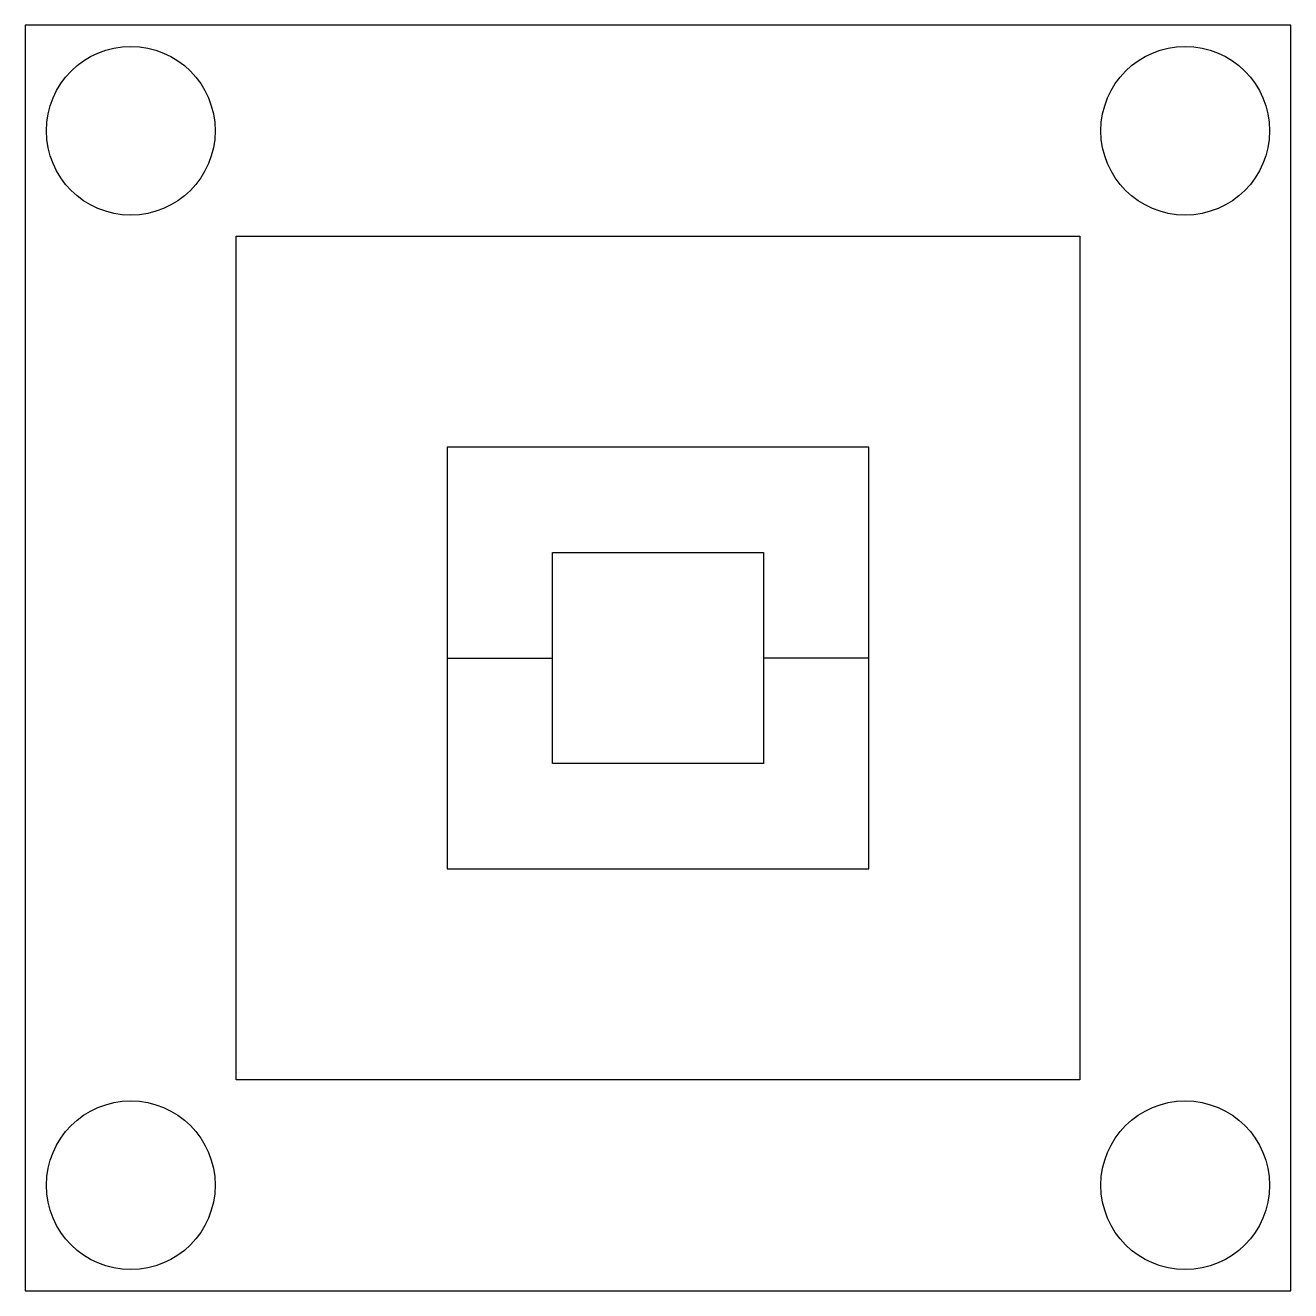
# Model space of a CAD drawing. Header units: inches. Extents: x 1.5 to 2.25, y 1.5 to 2.25.
import ezdxf

# ---------------------------------------------------------------- set-up
doc = ezdxf.new("R2010")
doc.units = ezdxf.units.IN
doc.header["$MEASUREMENT"] = 0

msp = doc.modelspace()

# ---------------------------------------------------------------- linework, layer by layer
for p, q in [((2.25, 1.875), (2.25, 2.25)), ((1.625, 1.875), (1.625, 2.125)), ((1.8125, 1.875), (1.8125, 1.9375)), ((1.75, 1.875), (1.8125, 1.875)), ((2, 1.875), (1.9375, 1.875)), ((1.9375, 1.875), (1.9375, 1.8125))]:
    msp.add_line(p, q)
for points in [[(2.25, 2.25), (1.5, 2.25), (1.5, 1.5), (2.25, 1.5)], [(1.625, 2.125), (2.125, 2.125), (2.125, 1.625), (1.625, 1.625)], [(2, 2), (1.75, 2), (1.75, 1.75), (2, 1.75)], [(1.9375, 1.8125), (1.8125, 1.8125), (1.8125, 1.9375), (1.9375, 1.9375)]]:
    msp.add_lwpolyline(points, close=True)
for centre in [(1.5625, 2.1875), (2.1875, 2.1875), (1.5625, 1.5625), (2.1875, 1.5625)]:
    msp.add_circle(centre, 0.05)

doc.saveas('drawing.dxf')
